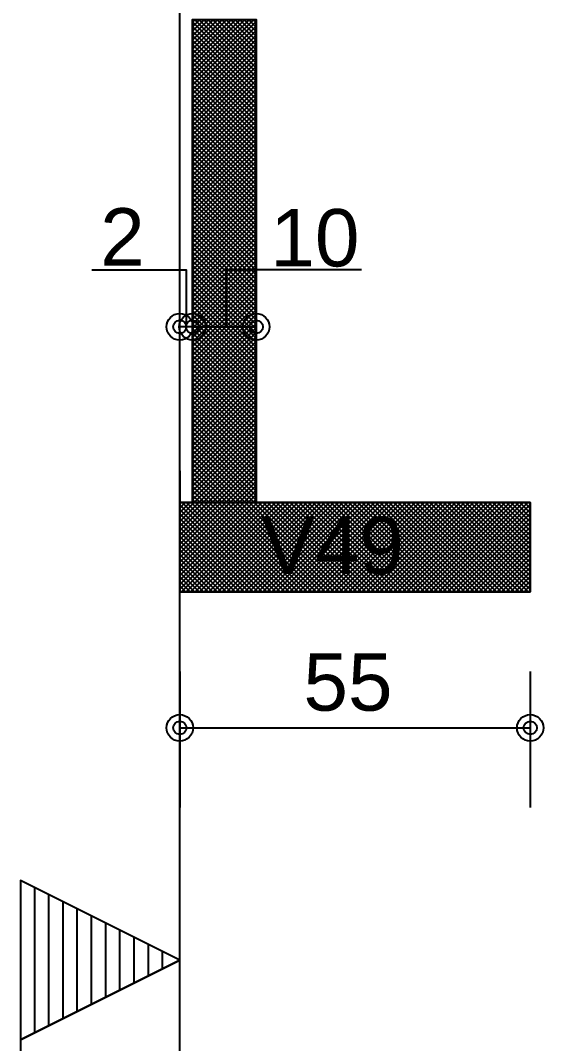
# Model space of a CAD drawing. Extents: x 0 to 119, y 0 to 84.
# Drawn here: x 12.181 to 13.822, y 33.825 to 37.036 of the extents above; entities that cross this region are included whole.
import ezdxf

# ---------------------------------------------------------------- set-up
doc = ezdxf.new("R2010")
doc.units = 0
doc.header["$MEASUREMENT"] = 0
for name, color, linetype in [('1', 3, 'CONTINUOUS'), ('29', 9, 'CONTINUOUS'), ('3', 7, 'CONTINUOUS'), ('32', 250, 'CONTINUOUS'), ('6', 178, 'CONTINUOUS')]:
    doc.layers.add(name, color=color, linetype=linetype)
doc.styles.add('TQS_ARIAL', font='arial.ttf')

msp = doc.modelspace()

# ---------------------------------------------------------------- linework, layer by layer
at = {"layer": '1', "color": 3, "linetype": 'Continuous'}
msp.add_lwpolyline([(12.1805, 33.836342), (12.6805, 34.086342), (12.1805, 34.336342), (12.1805, 33.836342)], dxfattribs=at)
at = {"layer": '29', "color": 9, "linetype": 'Continuous'}
for p, q in [((12.7205, 36.846983), (12.913397, 37.03988)), ((12.7205, 36.861126), (12.899254, 37.03988)), ((12.7205, 36.875268), (12.885112, 37.03988)), ((12.7205, 36.88941), (12.87097, 37.03988)), ((12.7205, 36.903552), (12.856828, 37.03988)), ((12.7205, 36.917694), (12.842686, 37.03988)), ((12.7205, 36.931836), (12.828544, 37.03988)), ((12.7205, 36.945978), (12.814402, 37.03988)), ((12.7205, 36.960121), (12.80026, 37.03988)), ((12.7205, 36.974263), (12.786117, 37.03988)), ((12.7205, 36.988405), (12.771975, 37.03988)), ((12.7205, 37.002547), (12.757833, 37.03988)), ((12.7205, 37.016689), (12.743691, 37.03988)), ((12.7205, 37.030831), (12.729549, 37.03988)), ((12.7205, 36.832841), (12.9205, 37.032841)), ((12.7205, 37.031533), (12.9205, 36.831533)), ((12.726295, 37.03988), (12.9205, 36.845675)), ((12.740437, 37.03988), (12.9205, 36.859817)), ((12.75458, 37.03988), (12.9205, 36.873959)), ((12.768722, 37.03988), (12.9205, 36.888102)), ((12.782864, 37.03988), (12.9205, 36.902244)), ((12.797006, 37.03988), (12.9205, 36.916386)), ((12.811148, 37.03988), (12.9205, 36.930528)), ((12.82529, 37.03988), (12.9205, 36.94467)), ((12.839432, 37.03988), (12.9205, 36.958812)), ((12.853574, 37.03988), (12.9205, 36.972954)), ((12.867717, 37.03988), (12.9205, 36.987096)), ((12.881859, 37.03988), (12.9205, 37.001239)), ((12.896001, 37.03988), (12.9205, 37.015381)), ((12.910143, 37.03988), (12.9205, 37.029523)), ((12.7205, 36.818699), (12.9205, 37.018699)), ((12.7205, 37.017391), (12.9205, 36.817391)), ((12.7205, 36.804557), (12.9205, 37.004557)), ((12.7205, 37.003249), (12.9205, 36.803249)), ((12.7205, 36.790415), (12.9205, 36.990415)), ((12.7205, 36.989107), (12.9205, 36.789107)), ((12.7205, 36.776273), (12.9205, 36.976273)), ((12.7205, 36.974964), (12.9205, 36.774964)), ((12.7205, 36.762131), (12.9205, 36.962131)), ((12.7205, 36.960822), (12.9205, 36.760822)), ((12.7205, 36.747989), (12.9205, 36.947989)), ((12.7205, 36.94668), (12.9205, 36.74668)), ((12.7205, 36.733846), (12.9205, 36.933846)), ((12.7205, 36.932538), (12.9205, 36.732538)), ((12.7205, 36.719704), (12.9205, 36.919704)), ((12.7205, 36.918396), (12.9205, 36.718396)), ((12.7205, 36.705562), (12.9205, 36.905562)), ((12.7205, 36.904254), (12.9205, 36.704254)), ((12.7205, 36.69142), (12.9205, 36.89142)), ((12.7205, 36.890112), (12.9205, 36.690112)), ((12.7205, 36.677278), (12.9205, 36.877278)), ((12.7205, 36.87597), (12.9205, 36.67597)), ((12.7205, 36.663136), (12.9205, 36.863136)), ((12.7205, 36.861827), (12.9205, 36.661827)), ((12.7205, 36.648994), (12.9205, 36.848994)), ((12.7205, 36.847685), (12.9205, 36.647685)), ((12.7205, 36.634851), (12.9205, 36.834851)), ((12.7205, 36.833543), (12.9205, 36.633543)), ((12.7205, 36.620709), (12.9205, 36.820709)), ((12.7205, 36.819401), (12.9205, 36.619401)), ((12.7205, 36.606567), (12.9205, 36.806567)), ((12.7205, 36.805259), (12.9205, 36.605259)), ((12.7205, 36.592425), (12.9205, 36.792425)), ((12.7205, 36.791117), (12.9205, 36.591117)), ((12.7205, 36.578283), (12.9205, 36.778283)), ((12.7205, 36.776975), (12.9205, 36.576975)), ((12.7205, 36.564141), (12.9205, 36.764141)), ((12.7205, 36.762832), (12.9205, 36.562832)), ((12.7205, 36.549999), (12.9205, 36.749999)), ((12.7205, 36.74869), (12.9205, 36.54869)), ((12.7205, 36.535857), (12.9205, 36.735857)), ((12.7205, 36.734548), (12.9205, 36.534548)), ((12.7205, 36.521714), (12.9205, 36.721714)), ((12.7205, 36.720406), (12.9205, 36.520406)), ((12.7205, 36.507572), (12.9205, 36.707572)), ((12.7205, 36.706264), (12.9205, 36.506264)), ((12.7205, 36.49343), (12.9205, 36.69343)), ((12.7205, 36.692122), (12.9205, 36.492122)), ((12.7205, 36.479288), (12.9205, 36.679288)), ((12.7205, 36.67798), (12.9205, 36.47798)), ((12.7205, 36.465146), (12.9205, 36.665146)), ((12.7205, 36.663837), (12.9205, 36.463837)), ((12.7205, 36.451004), (12.9205, 36.651004)), ((12.7205, 36.649695), (12.9205, 36.449695)), ((12.7205, 36.436862), (12.9205, 36.636862)), ((12.7205, 36.635553), (12.9205, 36.435553)), ((12.7205, 36.422719), (12.9205, 36.622719)), ((12.7205, 36.621411), (12.9205, 36.421411)), ((12.7205, 36.408577), (12.9205, 36.608577)), ((12.7205, 36.607269), (12.9205, 36.407269)), ((12.7205, 36.394435), (12.9205, 36.594435)), ((12.7205, 36.593127), (12.9205, 36.393127)), ((12.7205, 36.380293), (12.9205, 36.580293)), ((12.7205, 36.578985), (12.9205, 36.378985)), ((12.7205, 36.366151), (12.9205, 36.566151)), ((12.7205, 36.564843), (12.9205, 36.364843)), ((12.7205, 36.352009), (12.9205, 36.552009)), ((12.7205, 36.5507), (12.9205, 36.3507)), ((12.7205, 36.337867), (12.9205, 36.537867)), ((12.7205, 36.536558), (12.9205, 36.336558)), ((12.7205, 36.323724), (12.9205, 36.523724)), ((12.7205, 36.522416), (12.9205, 36.322416)), ((12.7205, 36.309582), (12.9205, 36.509582)), ((12.7205, 36.508274), (12.9205, 36.308274)), ((12.7205, 36.29544), (12.9205, 36.49544)), ((12.7205, 36.494132), (12.9205, 36.294132)), ((12.7205, 36.281298), (12.9205, 36.481298)), ((12.7205, 36.47999), (12.9205, 36.27999)), ((12.7205, 36.267156), (12.9205, 36.467156)), ((12.7205, 36.465848), (12.9205, 36.265848)), ((12.7205, 36.253014), (12.9205, 36.453014)), ((12.7205, 36.451705), (12.9205, 36.251705)), ((12.7205, 36.238872), (12.9205, 36.438872)), ((12.7205, 36.437563), (12.9205, 36.237563)), ((12.7205, 36.22473), (12.9205, 36.42473)), ((12.7205, 36.423421), (12.9205, 36.223421)), ((12.7205, 36.210587), (12.9205, 36.410587)), ((12.7205, 36.409279), (12.9205, 36.209279)), ((12.7205, 36.196445), (12.9205, 36.396445)), ((12.7205, 36.395137), (12.9205, 36.195137)), ((12.7205, 36.182303), (12.9205, 36.382303)), ((12.7205, 36.380995), (12.9205, 36.180995)), ((12.7205, 36.168161), (12.9205, 36.368161)), ((12.7205, 36.366853), (12.9205, 36.166853)), ((12.7205, 36.154019), (12.9205, 36.354019)), ((12.7205, 36.35271), (12.9205, 36.15271)), ((12.7205, 36.139877), (12.9205, 36.339877)), ((12.7205, 36.338568), (12.9205, 36.138568)), ((12.7205, 36.125735), (12.9205, 36.325735)), ((12.7205, 36.324426), (12.9205, 36.124426)), ((12.7205, 36.111592), (12.9205, 36.311592)), ((12.7205, 36.310284), (12.9205, 36.110284)), ((12.7205, 36.09745), (12.9205, 36.29745)), ((12.7205, 36.296142), (12.9205, 36.096142)), ((12.7205, 36.083308), (12.9205, 36.283308)), ((12.7205, 36.282), (12.9205, 36.082)), ((12.7205, 36.069166), (12.9205, 36.269166)), ((12.7205, 36.267858), (12.9205, 36.067858)), ((12.7205, 36.055024), (12.9205, 36.255024)), ((12.7205, 36.253716), (12.9205, 36.053716)), ((12.7205, 36.040882), (12.9205, 36.240882)), ((12.7205, 36.239573), (12.9205, 36.039573)), ((12.7205, 36.02674), (12.9205, 36.22674)), ((12.7205, 36.225431), (12.9205, 36.025431)), ((12.7205, 36.012597), (12.9205, 36.212597)), ((12.7205, 36.211289), (12.9205, 36.011289)), ((12.7205, 35.998455), (12.9205, 36.198455)), ((12.7205, 36.197147), (12.9205, 35.997147)), ((12.7205, 35.984313), (12.9205, 36.184313)), ((12.7205, 36.183005), (12.9205, 35.983005)), ((12.7205, 35.970171), (12.9205, 36.170171)), ((12.7205, 36.168863), (12.9205, 35.968863)), ((12.7205, 35.956029), (12.9205, 36.156029)), ((12.7205, 36.154721), (12.9205, 35.954721)), ((12.7205, 35.941887), (12.9205, 36.141887)), ((12.7205, 36.140578), (12.9205, 35.940578)), ((12.7205, 35.927745), (12.9205, 36.127745)), ((12.7205, 36.126436), (12.9205, 35.926436)), ((12.7205, 35.913603), (12.9205, 36.113603)), ((12.7205, 36.112294), (12.9205, 35.912294)), ((12.7205, 35.89946), (12.9205, 36.09946)), ((12.7205, 36.098152), (12.9205, 35.898152)), ((12.7205, 35.885318), (12.9205, 36.085318)), ((12.7205, 36.08401), (12.9205, 35.88401)), ((12.7205, 35.871176), (12.9205, 36.071176)), ((12.7205, 36.069868), (12.9205, 35.869868)), ((12.7205, 35.857034), (12.9205, 36.057034)), ((12.7205, 36.055726), (12.9205, 35.855726)), ((12.7205, 35.842892), (12.9205, 36.042892)), ((12.7205, 36.041584), (12.9205, 35.841584)), ((12.7205, 35.82875), (12.9205, 36.02875)), ((12.7205, 36.027441), (12.9205, 35.827441)), ((12.7205, 35.814608), (12.9205, 36.014608)), ((12.7205, 36.013299), (12.9205, 35.813299)), ((12.7205, 35.800465), (12.9205, 36.000465)), ((12.7205, 35.999157), (12.9205, 35.799157)), ((12.7205, 35.786323), (12.9205, 35.986323)), ((12.7205, 35.985015), (12.9205, 35.785015)), ((12.7205, 35.772181), (12.9205, 35.972181)), ((12.7205, 35.970873), (12.9205, 35.770873)), ((12.7205, 35.758039), (12.9205, 35.958039)), ((12.7205, 35.956731), (12.9205, 35.756731)), ((12.7205, 35.743897), (12.9205, 35.943897)), ((12.7205, 35.942589), (12.9205, 35.742589)), ((12.7205, 35.729755), (12.9205, 35.929755)), ((12.7205, 35.928446), (12.9205, 35.728446)), ((12.7205, 35.715613), (12.9205, 35.915613)), ((12.7205, 35.914304), (12.9205, 35.714304)), ((12.7205, 35.701471), (12.9205, 35.901471)), ((12.7205, 35.900162), (12.9205, 35.700162)), ((12.7205, 35.687328), (12.9205, 35.887328)), ((12.7205, 35.88602), (12.9205, 35.68602)), ((12.7205, 35.673186), (12.9205, 35.873186)), ((12.7205, 35.871878), (12.9205, 35.671878)), ((12.7205, 35.659044), (12.9205, 35.859044)), ((12.7205, 35.857736), (12.9205, 35.657736)), ((12.7205, 35.644902), (12.9205, 35.844902)), ((12.7205, 35.843594), (12.9205, 35.643594)), ((12.7205, 35.63076), (12.9205, 35.83076)), ((12.7205, 35.829451), (12.9205, 35.629451)), ((12.7205, 35.616618), (12.9205, 35.816618)), ((12.7205, 35.815309), (12.9205, 35.615309)), ((12.7205, 35.602476), (12.9205, 35.802476)), ((12.7205, 35.801167), (12.9205, 35.601167)), ((12.7205, 35.588333), (12.9205, 35.788333)), ((12.7205, 35.787025), (12.9205, 35.587025)), ((12.7205, 35.574191), (12.9205, 35.774191)), ((12.7205, 35.772883), (12.9205, 35.572883)), ((12.7205, 35.560049), (12.9205, 35.760049)), ((12.7205, 35.758741), (12.9205, 35.558741)), ((12.7205, 35.545907), (12.9205, 35.745907)), ((12.7205, 35.744599), (12.9205, 35.544599)), ((12.7205, 35.531765), (12.9205, 35.731765)), ((12.7205, 35.730457), (12.9205, 35.530457)), ((12.7205, 35.716314), (12.913784, 35.52303)), ((12.725908, 35.52303), (12.9205, 35.717623)), ((12.7205, 35.702172), (12.899642, 35.52303)), ((12.7205, 35.68803), (12.8855, 35.52303)), ((12.74005, 35.52303), (12.9205, 35.703481)), ((12.754192, 35.52303), (12.9205, 35.689338)), ((12.7205, 35.673888), (12.871358, 35.52303)), ((12.7205, 35.659746), (12.857216, 35.52303)), ((12.768334, 35.52303), (12.9205, 35.675196)), ((12.782476, 35.52303), (12.9205, 35.661054)), ((12.796618, 35.52303), (12.9205, 35.646912)), ((12.7205, 35.645604), (12.843073, 35.52303)), ((12.7205, 35.631462), (12.828931, 35.52303)), ((12.7205, 35.617319), (12.814789, 35.52303)), ((12.810761, 35.52303), (12.9205, 35.63277)), ((12.824903, 35.52303), (12.9205, 35.618628)), ((12.7205, 35.603177), (12.800647, 35.52303)), ((12.7205, 35.589035), (12.786505, 35.52303)), ((12.839045, 35.52303), (12.9205, 35.604486)), ((12.853187, 35.52303), (12.9205, 35.590344)), ((12.7205, 35.574893), (12.772363, 35.52303)), ((12.7205, 35.560751), (12.758221, 35.52303)), ((12.867329, 35.52303), (12.9205, 35.576201)), ((12.881471, 35.52303), (12.9205, 35.562059)), ((12.6805, 35.251349), (12.952182, 35.52303)), ((12.6805, 35.265491), (12.93804, 35.52303)), ((12.6805, 35.279633), (12.923898, 35.52303)), ((12.6805, 35.293775), (12.909755, 35.52303)), ((12.6805, 35.307917), (12.895613, 35.52303)), ((12.6805, 35.322059), (12.881471, 35.52303)), ((12.6805, 35.336201), (12.867329, 35.52303)), ((12.6805, 35.350344), (12.853187, 35.52303)), ((12.6805, 35.364486), (12.839045, 35.52303)), ((12.6805, 35.378628), (12.824903, 35.52303)), ((12.6805, 35.39277), (12.810761, 35.52303)), ((12.6805, 35.406912), (12.796618, 35.52303)), ((12.6805, 35.421054), (12.782476, 35.52303)), ((12.6805, 35.435196), (12.768334, 35.52303)), ((12.6805, 35.449338), (12.754192, 35.52303)), ((12.6805, 35.463481), (12.74005, 35.52303)), ((12.6805, 35.477623), (12.725908, 35.52303)), ((12.6805, 35.491765), (12.711766, 35.52303)), ((12.6805, 35.505907), (12.697623, 35.52303)), ((12.6805, 35.520049), (12.683481, 35.52303)), ((12.686324, 35.24303), (12.966324, 35.52303)), ((12.68751, 35.52303), (12.96751, 35.24303)), ((12.700466, 35.24303), (12.980466, 35.52303)), ((12.701652, 35.52303), (12.981652, 35.24303)), ((12.714608, 35.24303), (12.994608, 35.52303)), ((12.715794, 35.52303), (12.995794, 35.24303)), ((12.7205, 35.546609), (12.744079, 35.52303)), ((12.7205, 35.532467), (12.729936, 35.52303)), ((12.72875, 35.24303), (13.00875, 35.52303)), ((12.729936, 35.52303), (13.009936, 35.24303)), ((12.742893, 35.24303), (13.022893, 35.52303)), ((12.744079, 35.52303), (13.024079, 35.24303)), ((12.757035, 35.24303), (13.037035, 35.52303)), ((12.758221, 35.52303), (13.038221, 35.24303)), ((12.771177, 35.24303), (13.051177, 35.52303)), ((12.772363, 35.52303), (13.052363, 35.24303)), ((12.785319, 35.24303), (13.065319, 35.52303)), ((12.786505, 35.52303), (13.066505, 35.24303)), ((12.799461, 35.24303), (13.079461, 35.52303)), ((12.800647, 35.52303), (13.080647, 35.24303)), ((12.813603, 35.24303), (13.093603, 35.52303)), ((12.814789, 35.52303), (13.094789, 35.24303)), ((12.827745, 35.24303), (13.107745, 35.52303)), ((12.828931, 35.52303), (13.108931, 35.24303)), ((12.841888, 35.24303), (13.121888, 35.52303)), ((12.843073, 35.52303), (13.123073, 35.24303)), ((12.85603, 35.24303), (13.13603, 35.52303)), ((12.857216, 35.52303), (13.137216, 35.24303)), ((12.870172, 35.24303), (13.150172, 35.52303)), ((12.871358, 35.52303), (13.151358, 35.24303)), ((12.884314, 35.24303), (13.164314, 35.52303)), ((12.8855, 35.52303), (13.1655, 35.24303)), ((12.895613, 35.52303), (12.9205, 35.547917)), ((12.898456, 35.24303), (13.178456, 35.52303)), ((12.899642, 35.52303), (13.179642, 35.24303)), ((12.909755, 35.52303), (12.9205, 35.533775)), ((12.912598, 35.24303), (13.192598, 35.52303)), ((12.913784, 35.52303), (13.193784, 35.24303)), ((12.92674, 35.24303), (13.20674, 35.52303)), ((12.927926, 35.52303), (13.207926, 35.24303)), ((12.940882, 35.24303), (13.220882, 35.52303)), ((12.942068, 35.52303), (13.222068, 35.24303)), ((12.955025, 35.24303), (13.235025, 35.52303)), ((12.956211, 35.52303), (13.236211, 35.24303)), ((12.969167, 35.24303), (13.249167, 35.52303)), ((12.970353, 35.52303), (13.250353, 35.24303)), ((12.983309, 35.24303), (13.263309, 35.52303)), ((12.984495, 35.52303), (13.264495, 35.24303)), ((12.997451, 35.24303), (13.277451, 35.52303)), ((12.998637, 35.52303), (13.278637, 35.24303)), ((13.011593, 35.24303), (13.291593, 35.52303)), ((13.012779, 35.52303), (13.292779, 35.24303)), ((13.025735, 35.24303), (13.305735, 35.52303)), ((13.026921, 35.52303), (13.306921, 35.24303)), ((13.039877, 35.24303), (13.319877, 35.52303)), ((13.041063, 35.52303), (13.321063, 35.24303)), ((13.05402, 35.24303), (13.33402, 35.52303)), ((13.055206, 35.52303), (13.335206, 35.24303)), ((13.068162, 35.24303), (13.348162, 35.52303)), ((13.069348, 35.52303), (13.349348, 35.24303)), ((13.082304, 35.24303), (13.362304, 35.52303)), ((13.08349, 35.52303), (13.36349, 35.24303)), ((13.096446, 35.24303), (13.376446, 35.52303)), ((13.097632, 35.52303), (13.377632, 35.24303)), ((13.110588, 35.24303), (13.390588, 35.52303)), ((13.111774, 35.52303), (13.391774, 35.24303)), ((13.12473, 35.24303), (13.40473, 35.52303)), ((13.125916, 35.52303), (13.405916, 35.24303)), ((13.138872, 35.24303), (13.418872, 35.52303)), ((13.140058, 35.52303), (13.420058, 35.24303)), ((13.153015, 35.24303), (13.433015, 35.52303)), ((13.1542, 35.52303), (13.4342, 35.24303)), ((13.167157, 35.24303), (13.447157, 35.52303)), ((13.168343, 35.52303), (13.448343, 35.24303)), ((13.181299, 35.24303), (13.461299, 35.52303)), ((13.182485, 35.52303), (13.462485, 35.24303)), ((13.195441, 35.24303), (13.475441, 35.52303)), ((13.196627, 35.52303), (13.476627, 35.24303)), ((13.209583, 35.24303), (13.489583, 35.52303)), ((13.210769, 35.52303), (13.490769, 35.24303)), ((13.223725, 35.24303), (13.503725, 35.52303)), ((13.224911, 35.52303), (13.504911, 35.24303)), ((13.237867, 35.24303), (13.517867, 35.52303)), ((13.239053, 35.52303), (13.519053, 35.24303)), ((13.252009, 35.24303), (13.532009, 35.52303)), ((13.253195, 35.52303), (13.533195, 35.24303)), ((13.266152, 35.24303), (13.546152, 35.52303)), ((13.267338, 35.52303), (13.547338, 35.24303)), ((13.280294, 35.24303), (13.560294, 35.52303)), ((13.28148, 35.52303), (13.56148, 35.24303)), ((13.294436, 35.24303), (13.574436, 35.52303)), ((13.295622, 35.52303), (13.575622, 35.24303)), ((13.308578, 35.24303), (13.588578, 35.52303)), ((13.309764, 35.52303), (13.589764, 35.24303)), ((13.32272, 35.24303), (13.60272, 35.52303)), ((13.323906, 35.52303), (13.603906, 35.24303)), ((13.336862, 35.24303), (13.616862, 35.52303)), ((13.338048, 35.52303), (13.618048, 35.24303)), ((13.351004, 35.24303), (13.631004, 35.52303)), ((13.35219, 35.52303), (13.63219, 35.24303)), ((13.365147, 35.24303), (13.645147, 35.52303)), ((13.366333, 35.52303), (13.646333, 35.24303)), ((13.379289, 35.24303), (13.659289, 35.52303)), ((13.380475, 35.52303), (13.660475, 35.24303)), ((13.393431, 35.24303), (13.673431, 35.52303)), ((13.394617, 35.52303), (13.674617, 35.24303)), ((13.407573, 35.24303), (13.687573, 35.52303)), ((13.408759, 35.52303), (13.688759, 35.24303)), ((13.421715, 35.24303), (13.701715, 35.52303)), ((13.422901, 35.52303), (13.702901, 35.24303)), ((13.435857, 35.24303), (13.715857, 35.52303)), ((13.437043, 35.52303), (13.717043, 35.24303)), ((13.449999, 35.24303), (13.729999, 35.52303)), ((13.451185, 35.52303), (13.731185, 35.24303)), ((13.464141, 35.24303), (13.744141, 35.52303)), ((13.465327, 35.52303), (13.745327, 35.24303)), ((13.478284, 35.24303), (13.758284, 35.52303)), ((13.47947, 35.52303), (13.75947, 35.24303)), ((13.492426, 35.24303), (13.772426, 35.52303)), ((13.493612, 35.52303), (13.773612, 35.24303)), ((13.507754, 35.52303), (13.7805, 35.250284)), ((13.521896, 35.52303), (13.7805, 35.264426)), ((13.536038, 35.52303), (13.7805, 35.278568)), ((13.55018, 35.52303), (13.7805, 35.29271)), ((13.564322, 35.52303), (13.7805, 35.306853)), ((13.578465, 35.52303), (13.7805, 35.320995)), ((13.592607, 35.52303), (13.7805, 35.335137)), ((13.606749, 35.52303), (13.7805, 35.349279)), ((13.620891, 35.52303), (13.7805, 35.363421)), ((13.635033, 35.52303), (13.7805, 35.377563)), ((13.649175, 35.52303), (13.7805, 35.391705)), ((13.663317, 35.52303), (13.7805, 35.405848)), ((13.677459, 35.52303), (13.7805, 35.41999)), ((13.691602, 35.52303), (13.7805, 35.434132)), ((13.705744, 35.52303), (13.7805, 35.448274)), ((13.719886, 35.52303), (13.7805, 35.462416)), ((13.734028, 35.52303), (13.7805, 35.476558)), ((13.74817, 35.52303), (13.7805, 35.4907)), ((13.762312, 35.52303), (13.7805, 35.504843)), ((13.776454, 35.52303), (13.7805, 35.518985)), ((12.6805, 35.515898), (12.953368, 35.24303)), ((12.6805, 35.501756), (12.939226, 35.24303)), ((12.6805, 35.487614), (12.925084, 35.24303)), ((13.506568, 35.24303), (13.7805, 35.516963)), ((13.52071, 35.24303), (13.7805, 35.50282)), ((13.534852, 35.24303), (13.7805, 35.488678)), ((12.6805, 35.473472), (12.910941, 35.24303)), ((12.6805, 35.45933), (12.896799, 35.24303)), ((13.548994, 35.24303), (13.7805, 35.474536)), ((13.563136, 35.24303), (13.7805, 35.460394)), ((12.6805, 35.445187), (12.882657, 35.24303)), ((12.6805, 35.431045), (12.868515, 35.24303)), ((13.577279, 35.24303), (13.7805, 35.446252)), ((13.591421, 35.24303), (13.7805, 35.43211)), ((12.6805, 35.416903), (12.854373, 35.24303)), ((12.6805, 35.402761), (12.840231, 35.24303)), ((13.605563, 35.24303), (13.7805, 35.417968)), ((13.619705, 35.24303), (13.7805, 35.403825)), ((12.6805, 35.388619), (12.826089, 35.24303)), ((12.6805, 35.374477), (12.811947, 35.24303)), ((12.6805, 35.360335), (12.797804, 35.24303)), ((13.633847, 35.24303), (13.7805, 35.389683)), ((13.647989, 35.24303), (13.7805, 35.375541)), ((13.662131, 35.24303), (13.7805, 35.361399)), ((12.6805, 35.346192), (12.783662, 35.24303)), ((12.6805, 35.33205), (12.76952, 35.24303)), ((13.676274, 35.24303), (13.7805, 35.347257)), ((13.690416, 35.24303), (13.7805, 35.333115)), ((12.6805, 35.317908), (12.755378, 35.24303)), ((12.6805, 35.303766), (12.741236, 35.24303)), ((13.704558, 35.24303), (13.7805, 35.318973)), ((13.7187, 35.24303), (13.7805, 35.304831)), ((12.6805, 35.289624), (12.727094, 35.24303)), ((12.6805, 35.275482), (12.712952, 35.24303)), ((12.6805, 35.26134), (12.698809, 35.24303)), ((13.732842, 35.24303), (13.7805, 35.290688)), ((13.746984, 35.24303), (13.7805, 35.276546)), ((13.761126, 35.24303), (13.7805, 35.262404)), ((12.6805, 35.247198), (12.684667, 35.24303)), ((13.775268, 35.24303), (13.7805, 35.248262))]:
    msp.add_line(p, q, dxfattribs=at)
for points in [[(12.9205, 35.52303), (12.7205, 35.52303), (12.7205, 37.03988), (12.9205, 37.03988), (12.9205, 35.52303)], [(12.6805, 35.52303), (13.7805, 35.52303), (13.7805, 35.24303), (12.6805, 35.24303), (12.6805, 35.52303)]]:
    msp.add_lwpolyline(points, dxfattribs=at)
at = {"layer": '3', "color": 7, "linetype": 'Continuous'}
for p, q in [((12.6805, 33.255544), (12.6805, 76.943834)), ((12.1805, 34.336342), (12.1805, 32.416342)), ((12.6805, 34.086342), (12.1805, 34.336342)), ((12.225092, 33.858637), (12.225092, 34.314047)), ((12.269683, 33.880933), (12.269683, 34.291751)), ((12.314275, 33.903229), (12.314275, 34.269456)), ((12.358866, 33.925524), (12.358866, 34.24716)), ((12.403457, 33.94782), (12.403458, 34.224864)), ((12.448049, 33.970116), (12.448049, 34.202569)), ((12.492641, 33.992412), (12.49264, 34.180273)), ((12.537233, 34.014708), (12.537232, 34.157977)), ((12.581824, 34.037004), (12.581824, 34.135681)), ((12.626415, 34.059299), (12.626415, 34.113385)), ((12.6805, 34.086342), (12.1805, 33.836342))]:
    msp.add_line(p, q, dxfattribs=at)
at = {"layer": '32', "color": 250, "linetype": 'Continuous'}
for p, q in [((12.6805, 35.77303), (12.6805, 36.324615)), ((12.7205, 35.77303), (12.7205, 36.324615)), ((12.7205, 35.77303), (12.7205, 36.324615)), ((12.9205, 35.77303), (12.9205, 36.324615)), ((12.7205, 36.074615), (12.6805, 36.074615)), ((12.7205, 36.074615), (12.9205, 36.074615)), ((12.6805, 35.52303), (12.6805, 35.52303)), ((12.7205, 35.52303), (12.7205, 35.52303)), ((12.7205, 35.52303), (12.7205, 35.52303)), ((12.9205, 35.52303), (12.9205, 35.52303)), ((12.6805, 35.24303), (12.6805, 35.24303)), ((13.7805, 35.24303), (13.7805, 35.24303)), ((12.6805, 34.99303), (12.6805, 34.565766)), ((13.7805, 34.99303), (13.7805, 34.565766)), ((12.6805, 34.815766), (13.7805, 34.815766))]:
    msp.add_line(p, q, dxfattribs=at)
for points in [[(12.404643, 36.253772), (12.70063, 36.253772), (12.70063, 36.074615)], [(13.250891, 36.253772), (12.825179, 36.253772), (12.825179, 36.074615)]]:
    msp.add_lwpolyline(points, dxfattribs=at)
for centre, radius in [((12.6805, 36.074615), 0.041625), ((12.7205, 36.074615), 0.041625), ((12.7205, 36.074615), 0.041625), ((12.9205, 36.074615), 0.041625), ((12.6805, 36.074615), 0.02075), ((12.7205, 36.074615), 0.02075), ((12.7205, 36.074615), 0.02075), ((12.9205, 36.074615), 0.02075), ((12.6805, 34.815766), 0.041625), ((13.7805, 34.815766), 0.041625), ((12.6805, 34.815766), 0.02075), ((13.7805, 34.815766), 0.02075)]:
    msp.add_circle(centre, radius, dxfattribs=at)
at = {"layer": '6', "color": 178, "linetype": 'Continuous'}
for p, q in [((12.7205, 37.03988), (12.7205, 35.52303)), ((12.9205, 35.52303), (12.9205, 37.03988)), ((12.6805, 35.62303), (12.6805, 35.24303)), ((12.7205, 35.52303), (12.6805, 35.52303)), ((13.7805, 35.52303), (12.9205, 35.52303)), ((13.7805, 35.24303), (13.7805, 35.52303)), ((12.6805, 35.24303), (13.7805, 35.24303))]:
    msp.add_line(p, q, dxfattribs=at)

# ---------------------------------------------------------------- texts
at = {"layer": '32', "color": 250, "linetype": 'Continuous', "style": 'TQS_ARIAL'}
for s, p in [('2', (12.430691, 36.26702)), ('10', (12.964829, 36.264324)), ('V49', (12.936571, 35.298388)), ('55', (13.0685, 34.869766))]:
    msp.add_text(s, height=0.18, dxfattribs=at).set_placement(p)

doc.saveas('drawing.dxf')
